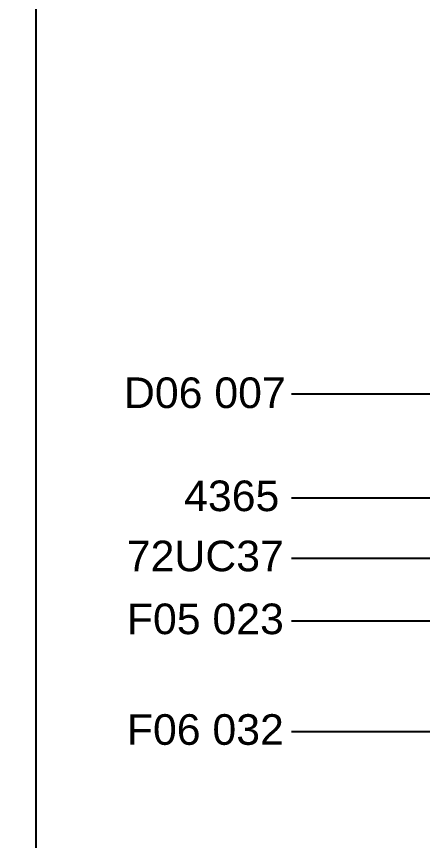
# Model space of a CAD drawing. Header units: millimetres. Extents: x -624 to 1947, y 11274 to 11571.
# Drawn here: x 1438.5 to 1478.3, y 11355.1 to 11435.8 of the extents above; entities that cross this region are included whole.
import ezdxf

# ---------------------------------------------------------------- set-up
doc = ezdxf.new("R2010")
doc.units = ezdxf.units.MM
doc.layers.add('Antet', color=7, linetype='Continuous')
doc.styles.get("Standard").update_dxf_attribs({"font": 'arial.ttf'})

msp = doc.modelspace()

# ---------------------------------------------------------------- linework, layer by layer
at = {"color": 140}
for p, q in [((1515.273, 11398.825), (1465.45, 11398.825)), ((1502.569, 11388.61), (1465.45, 11388.61)), ((1480.658, 11382.717), (1465.45, 11382.717)), ((1487.507, 11376.553), (1465.45, 11376.553)), ((1488.283, 11365.709), (1465.45, 11365.709))]:
    msp.add_line(p, q, dxfattribs=at)
at = {"layer": 'Antet', "color": 140}
for points in [[(1440.45, 11274.303), (1440.45, 11571.303), (1230.45, 11571.303), (1230.45, 11274.303)], [(1737.45, 11274.303), (1440.45, 11274.303), (1440.45, 11484.303), (1737.45, 11484.303)]]:
    msp.add_lwpolyline(points, close=True, dxfattribs=at)

# ---------------------------------------------------------------- texts
at = {"layer": 'Antet', "char_height": 3, "width": 32.13086}
for s, insert, attachment_point in [('{\\fArial|b0|i0|c162|p34;D06 007}', (1464.882, 11400.45), 3), ('{\\fArial|b0|i0|c162|p34;4365}', (1454.932, 11387.303), 7), ('{\\fArial|b0|i0|c162|p34;72UC37}', (1449.32, 11381.41), 7), ('{\\fArial|b0|i0|c162|p34;F05 023}', (1449.32, 11375.246), 7), ('{\\fArial|b0|i0|c162|p34;F06 032}', (1449.32, 11364.401), 7)]:
    msp.add_mtext(s, dxfattribs=dict(at, insert=insert, attachment_point=attachment_point))

doc.saveas('drawing.dxf')
